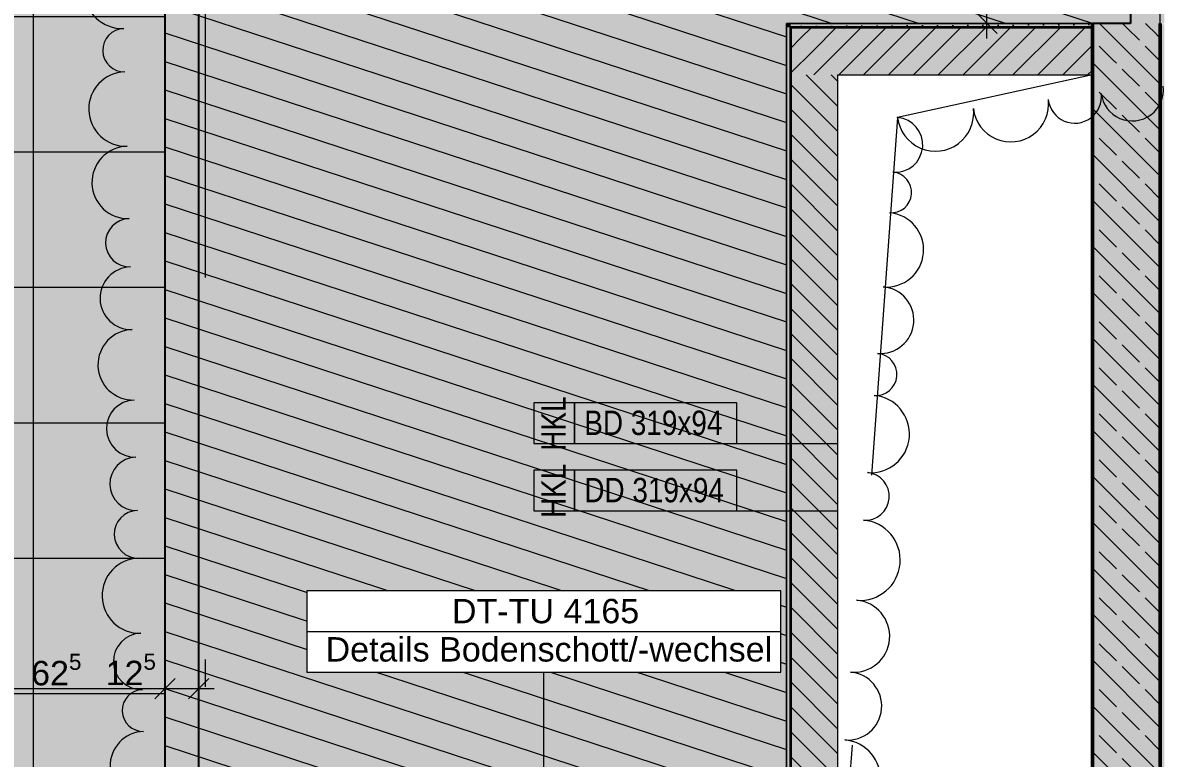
# Model space of a CAD drawing. Header units: metres. Extents: x -22.4 to 53.1, y 133.6 to 157.9.
# Drawn here: x -5.832 to -1.632, y 138.757 to 141.472 of the extents above; entities that cross this region are included whole.
import ezdxf

# ---------------------------------------------------------------- set-up
doc = ezdxf.new("R2010")
doc.units = ezdxf.units.M
doc.header["$MEASUREMENT"] = 0
for name, pattern in [('Punktlinie', [0.0035, 0, -0.0035]), ('Strichlinie', [0.004, 0.003, -0.001]), ('Strichpunktlinie', [0.006703, 0.003528, -0.001764, 0, -0.001411]), ('Wipeout_Contour', [1, 0, -1])]:
    doc.linetypes.add(name, pattern=pattern)
for name, color, linetype in [('00  Raster', 7, 'Continuous'), ('10  Wand Massiv', 7, 'Continuous'), ('10  Wand Massiv_Schnittschraffur', 7, 'Continuous'), ('20  Bodenspiegel + Einbauten', 7, 'Continuous'), ('20  Dach Aufbauten', 7, 'Continuous'), ('20  Wand Leichtbau', 7, 'Continuous'), ('20  Wand Leichtbau_Schnittschraffur', 7, 'Continuous'), ('40 Bemaßung 1_ 50 Bodenspiegel', 7, 'Continuous'), ('50  NUF - Raumstempel', 7, 'Continuous'), ('BAE-SUD-DD', 7, 'Continuous'), ('BAE-SUD-DD-Kernbohrzone', 7, 'Continuous'), ('BAE-SUD-Text', 7, 'Continuous'), ('Neubau_00  Indexwolken', 7, 'Continuous'), ('Neubau_20  Boden Aufbauten', 7, 'Continuous'), ('Neubau_20  Boden Aufbauten_Deckschraffur', 7, 'Continuous'), ('Neubau_20 Wand Leichtbau MIETERAUSBAU', 7, 'Continuous'), ('Neubau_20 Wand Leichtbau MIETERAUSBAU_Schnittschraffur', 7, 'Continuous')]:
    doc.layers.add(name, color=color, linetype=linetype)
doc.styles.add('ERSTELLTER_STIL_1', font='')
doc.styles.add('ERSTELLTER_STIL_2', font='')
doc.styles.get('ERSTELLTER_STIL_1').set_extended_font_data('Arial')
doc.styles.get('ERSTELLTER_STIL_2').set_extended_font_data('Arial Narrow')
pattern_1 = [(135, (-110.10794, 75.26466), (0.08485281, 0.08485281), []), (135, (-110.15037, 75.22224), (0.08485281, 0.08485281), [0.09, -0.03])]
pattern_2 = [(26.86749, (-110.107942, 75.264664), (-0.0112982155, 0.0223013526), [0, -0.025])]
pattern_3 = [(225, (-110.10794, 75.264664), (-0.04596194, 0.04596194), [])]

msp = doc.modelspace()

# ---------------------------------------------------------------- hatches: boundary and pattern name
at = {"layer": '10  Wand Massiv_Schnittschraffur', "linetype": 'Continuous', "lineweight": 0, "true_color": 0xffffff}
for points in [[(-3.0116, 141.4699), (-3.0116, 141.4549), (-2.9966, 141.4549)], [(-2.9966, 141.4699), (-3.0116, 141.4699), (-2.9966, 141.4549)], [(-2.9966, 141.4549), (-1.8816, 141.4549), (-1.8816, 141.4699), (-2.9966, 141.4699)], [(-1.8816, 141.4549), (-1.6375, 141.4549), (-1.6316, 141.4592), (-1.6316, 141.4699), (-1.8816, 141.4699)], [(-1.6316, 138.1049), (-1.6316, 141.4592), (-1.8816, 141.2799), (-1.8816, 138.1049)], [(-1.6166, 138.1049), (-1.6166, 141.4699), (-1.6316, 141.4592), (-1.6316, 138.1049)], [(-2.9966, 141.4549), (-3.0116, 141.4549), (-3.0116, 138.1049), (-2.9966, 138.1049)], [(-2.9966, 141.4549), (-2.9966, 141.2799), (-2.8216, 141.2799)], [(-2.8216, 141.4549), (-2.9966, 141.4549), (-2.8216, 141.2799)], [(-2.8216, 141.4549), (-2.8216, 141.2799), (-1.8816, 141.2799), (-1.8816, 141.4549)], [(-1.8816, 141.2799), (-1.6375, 141.4549), (-1.8816, 141.4549)], [(-2.8216, 141.2799), (-2.9966, 141.2799), (-2.9966, 138.1049), (-2.8216, 138.1049)]]:
    msp.add_hatch(color=7, dxfattribs=at).paths.add_polyline_path(points)
at = {"layer": '10  Wand Massiv_Schnittschraffur', "linetype": 'Continuous', "lineweight": 13, "true_color": 0x000100}
h = msp.add_hatch(dxfattribs=at)
h.set_pattern_fill('Gips_0001', color=98, style=0, pattern_type=2)
h.set_pattern_definition(pattern_2)
h.paths.add_polyline_path([(-3.0116, 141.4699), (-3.0116, 141.4549), (-2.9966, 141.4549)])
h = msp.add_hatch(dxfattribs=at)
h.set_pattern_fill('Gips_0001', color=98, style=0, pattern_type=2)
h.set_pattern_definition(pattern_2)
h.paths.add_polyline_path([(-2.9966, 141.4699), (-3.0116, 141.4699), (-2.9966, 141.4549)])
h = msp.add_hatch(dxfattribs=at)
h.set_pattern_fill('Gips_0001', color=98, style=0, pattern_type=2)
h.set_pattern_definition(pattern_2)
h.paths.add_polyline_path([(-2.9966, 141.4549), (-1.8816, 141.4549), (-1.8816, 141.4699), (-2.9966, 141.4699)])
h = msp.add_hatch(dxfattribs=at)
h.set_pattern_fill('Beton__Stahlbeton_0001', color=98, style=0, pattern_type=2)
h.set_pattern_definition(pattern_1)
h.paths.add_polyline_path([(-1.8816, 141.4549), (-1.6375, 141.4549), (-1.6316, 141.4592), (-1.6316, 141.4699), (-1.8816, 141.4699)])
h = msp.add_hatch(dxfattribs=at)
h.set_pattern_fill('Beton__Stahlbeton_0001', color=98, style=0, pattern_type=2)
h.set_pattern_definition(pattern_1)
h.paths.add_polyline_path([(-1.6316, 138.1049), (-1.6316, 141.4592), (-1.8816, 141.2799), (-1.8816, 138.1049)])
h = msp.add_hatch(dxfattribs=at)
h.set_pattern_fill('Gips_0001', color=98, style=0, pattern_type=2)
h.set_pattern_definition(pattern_2)
h.paths.add_polyline_path([(-1.6166, 138.1049), (-1.6166, 141.4699), (-1.6316, 141.4592), (-1.6316, 138.1049)])
h = msp.add_hatch(dxfattribs=at)
h.set_pattern_fill('Gips_0001', color=98, style=0, pattern_type=2)
h.set_pattern_definition(pattern_2)
h.paths.add_polyline_path([(-2.9966, 141.4549), (-3.0116, 141.4549), (-3.0116, 138.1049), (-2.9966, 138.1049)])
h = msp.add_hatch(dxfattribs=at)
h.set_pattern_fill('MW_Kalksandstein_0001', color=98, style=0, pattern_type=2)
h.set_pattern_definition(pattern_3)
h.paths.add_polyline_path([(-2.9966, 141.4549), (-2.9966, 141.2799), (-2.8216, 141.2799)])
h = msp.add_hatch(dxfattribs=at)
h.set_pattern_fill('MW_Kalksandstein_0001', color=98, style=0, pattern_type=2)
h.set_pattern_definition(pattern_3)
h.paths.add_polyline_path([(-2.8216, 141.4549), (-2.9966, 141.4549), (-2.8216, 141.2799)])
h = msp.add_hatch(dxfattribs=at)
h.set_pattern_fill('MW_Kalksandstein_0001', color=98, style=0, pattern_type=2)
h.set_pattern_definition(pattern_3)
h.paths.add_polyline_path([(-2.8216, 141.4549), (-2.8216, 141.2799), (-1.8816, 141.2799), (-1.8816, 141.4549)])
h = msp.add_hatch(dxfattribs=at)
h.set_pattern_fill('Beton__Stahlbeton_0001', color=98, style=0, pattern_type=2)
h.set_pattern_definition(pattern_1)
h.paths.add_polyline_path([(-1.8816, 141.2799), (-1.6375, 141.4549), (-1.8816, 141.4549)])
h = msp.add_hatch(dxfattribs=at)
h.set_pattern_fill('MW_Kalksandstein_0001', color=98, style=0, pattern_type=2)
h.set_pattern_definition([(315, (-110.10794, 75.264664), (0.04596194, 0.04596194), [])])
h.paths.add_polyline_path([(-2.8216, 141.2799), (-2.9966, 141.2799), (-2.9966, 138.1049), (-2.8216, 138.1049)])
at = {"layer": '20  Wand Leichtbau_Schnittschraffur', "linetype": 'Continuous', "lineweight": 18}
msp.add_hatch(color=9, dxfattribs=at).paths.add_polyline_path([(-1.7416, 143.8049), (-1.7416, 141.4699), (-1.6166, 141.4699), (-1.6166, 143.8049)])
at = {"layer": 'Neubau_20  Boden Aufbauten_Deckschraffur', "linetype": 'Continuous', "lineweight": 18, "true_color": 0xd5d5ff}
msp.add_hatch(color=254, dxfattribs=at).paths.add_polyline_path([(-1.7416, 144.1049), (-12.3691, 144.1049), (-12.3691, 143.8049), (-5.3066, 143.8049), (-5.3066, 138.0899), (-3.0116, 138.0899), (-3.0116, 141.4699), (-1.7416, 141.4699), (-1.7416, 143.6299)])
at = {"layer": 'Neubau_20  Boden Aufbauten_Deckschraffur', "linetype": 'Continuous', "lineweight": 0, "true_color": 0xffffff}
h = msp.add_hatch(dxfattribs=at)
h.set_pattern_fill('Holz_Schalung_liegend__1_A0', style=0, pattern_type=2)
h.set_pattern_definition([(341.86749, (-110.10794, 75.26466), (0.03112157, 0.09503393), [])])
h.paths.add_polyline_path([(-1.7416, 144.1049), (-12.3691, 144.1049), (-12.3691, 143.8049), (-5.3066, 143.8049), (-5.3066, 138.0899), (-3.0116, 138.0899), (-3.0116, 141.4699), (-1.7416, 141.4699), (-1.7416, 143.6299)])
msp.add_hatch(color=7, dxfattribs=at).paths.add_polyline_path([(-12.4315, 143.6799), (-12.4315, 137.9199), (-5.3066, 137.9199), (-5.3066, 143.6799)])
at = {"layer": 'Neubau_20  Boden Aufbauten_Deckschraffur', "linetype": 'Continuous', "lineweight": 18}
h = msp.add_hatch(dxfattribs=at)
h.set_pattern_fill('Verband__Quadrat__50x50__4D', color=6, style=0, pattern_type=2)
h.set_pattern_definition([(0, (-7.29265, 148.9955), (0, 0.5), []), (90, (-7.29265, 148.9955), (-0.5, 0), [])])
h.paths.add_polyline_path([(-12.4315, 143.6799), (-12.4315, 137.9199), (-5.3066, 137.9199), (-5.3066, 143.6799)])
at = {"layer": 'Neubau_20 Wand Leichtbau MIETERAUSBAU_Schnittschraffur', "linetype": 'Continuous', "lineweight": 18}
msp.add_hatch(color=9, dxfattribs=at).paths.add_polyline_path([(-5.3066, 143.6799), (-5.3066, 138.0899), (-5.1816, 138.0899), (-5.1816, 143.6799)])

# ---------------------------------------------------------------- linework, layer by layer
at = {"layer": '00  Raster', "color": 7, "linetype": 'Strichpunktlinie', "lineweight": 13, "ltscale": 1000}
for p, q in [((-5.1566, 133.7291), (-5.1566, 155.8833)), ((-1.6316, 133.7291), (-1.6316, 155.8899))]:
    msp.add_line(p, q, dxfattribs=at)
at = {"layer": '10  Wand Massiv', "color": 7, "linetype": 'Continuous', "lineweight": 50, "ltscale": 1000}
for p, q in [((-1.8816, 141.4549), (-1.8816, 141.4699)), ((-1.8816, 141.4549), (-1.8816, 141.4699)), ((-1.6316, 141.4592), (-1.6316, 141.4699)), ((-1.6316, 138.1049), (-1.6316, 141.4592)), ((-1.8816, 141.2799), (-1.8816, 141.4549)), ((-1.8816, 141.2799), (-1.8816, 141.4549))]:
    msp.add_line(p, q, dxfattribs=at)
at = {"layer": '10  Wand Massiv', "color": 7, "linetype": 'Continuous', "lineweight": 35, "ltscale": 1000}
for p, q in [((-2.9966, 141.4549), (-2.9966, 141.2799)), ((-2.8216, 141.4549), (-2.9966, 141.4549)), ((-2.9966, 141.4549), (-2.9966, 141.2799)), ((-1.8816, 141.4549), (-2.8216, 141.4549)), ((-2.9966, 141.2799), (-2.9966, 138.1049))]:
    msp.add_line(p, q, dxfattribs=at)
at = {"layer": '10  Wand Massiv', "color": 7, "linetype": 'Continuous', "lineweight": 13, "ltscale": 1000, "flags": 128}
for points in [[(-3.0116, 141.4699), (-3.0116, 141.4549)], [(-1.8816, 141.4699), (-3.0116, 141.4699)], [(-3.0116, 141.4549), (-3.0116, 138.1049)], [(-2.8216, 141.2799), (-1.8816, 141.2799)], [(-2.8216, 138.1049), (-2.8216, 141.2799)]]:
    msp.add_lwpolyline(points, dxfattribs=at)
at = {"layer": '10  Wand Massiv', "color": 7, "linetype": 'Continuous', "lineweight": 25, "ltscale": 1000, "flags": 128}
msp.add_lwpolyline([(-1.7416, 141.4699), (-1.8816, 141.4699)], dxfattribs=at)
at = {"layer": '10  Wand Massiv', "color": 7, "linetype": 'Continuous', "lineweight": 50, "ltscale": 1000, "flags": 128}
msp.add_lwpolyline([(-1.8816, 141.2799), (-1.8816, 138.1049)], dxfattribs=at)
at = {"layer": '20  Bodenspiegel + Einbauten', "color": 251, "linetype": 'Continuous', "lineweight": 18, "ltscale": 1000, "true_color": 0x5f5f5f}
msp.add_line((-3.9071, 138.2655), (-3.9071, 139.0748), dxfattribs=at)
at = {"layer": '20  Wand Leichtbau', "color": 7, "linetype": 'Continuous', "lineweight": 25, "ltscale": 1000, "flags": 128}
msp.add_lwpolyline([(-1.7416, 143.8049), (-1.7416, 141.4699)], dxfattribs=at)
at = {"layer": '40 Bemaßung 1_ 50 Bodenspiegel', "color": 7, "linetype": 'Continuous', "lineweight": 13, "ltscale": 1000}
for p, q in [((-2.2717, 141.4699), (-2.2717, 144.1049)), ((-2.3092, 141.5074), (-2.2342, 141.4324)), ((-2.2014, 141.4699), (-2.342, 141.4699)), ((-2.2717, 141.4137), (-2.2717, 141.4699)), ((-5.3066, 138.9442), (-5.3066, 139.0848)), ((-5.1816, 138.9442), (-5.1816, 139.0848)), ((-5.2691, 139.052), (-5.3441, 138.977)), ((-5.2191, 138.977), (-5.1441, 139.052)), ((-5.9316, 139.0145), (-5.3066, 139.0145)), ((-5.3066, 139.0145), (-5.1816, 139.0145)), ((-5.1816, 139.0145), (-5.1253, 139.0145))]:
    msp.add_line(p, q, dxfattribs=at)
at = {"layer": '50  NUF - Raumstempel', "color": 7, "linetype": 'Punktlinie', "lineweight": 13, "ltscale": 1000, "flags": 128}
msp.add_lwpolyline([(-18.9066, 137.869), (-18.9066, 150.382), (-9.7966, 150.382), (-9.7966, 152.8749), (3.7184, 152.8749), (3.7184, 152.6049), (3.5534, 152.6049), (3.5534, 152.1749), (3.7184, 152.1749), (3.7184, 146.3199), (3.5534, 146.3199), (3.5534, 145.8899), (3.7184, 145.8899), (3.7184, 145.7049), (-1.7166, 145.7049), (-1.7166, 141.4699), (-3.0116, 141.4699), (-3.0116, 138.1049), (-5.6066, 138.1049), (-5.6066, 137.869)], close=True, dxfattribs=at)
at = {"layer": 'BAE-SUD-DD', "color": 9, "linetype": 'Strichlinie', "lineweight": 18, "ltscale": 1000, "flags": 128}
for points in [[(-2.8216, 141.2799), (-1.8816, 141.2799), (-1.8816, 138.0899), (-2.8216, 138.0899)], [(-2.8216, 141.2799), (-1.8816, 141.2799), (-2.6013, 141.1226), (-2.8216, 138.0899)]]:
    msp.add_lwpolyline(points, close=True, dxfattribs=at)
at = {"layer": 'BAE-SUD-DD-Kernbohrzone', "color": 7, "linetype": 'Continuous', "lineweight": 25, "ltscale": 1000}
msp.add_line((-1.8799, 138.1045), (-1.8799, 140.5431), dxfattribs=at)
at = {"layer": 'BAE-SUD-Text', "color": 9, "linetype": 'Continuous', "lineweight": 18, "ltscale": 1000}
for p, q in [((-3.1948, 139.9187), (-2.8216, 139.9187)), ((-3.1948, 139.6702), (-2.8216, 139.6702))]:
    msp.add_line(p, q, dxfattribs=at)
at = {"layer": 'BAE-SUD-Text', "color": 9, "linetype": 'Continuous', "lineweight": 18, "ltscale": 1000, "flags": 128}
for points in [[(-3.7948, 139.9187), (-3.7948, 140.0687), (-3.9448, 140.0687), (-3.9448, 139.9187)], [(-3.1948, 139.9187), (-3.1948, 140.0687), (-3.7948, 140.0687), (-3.7948, 139.9187)], [(-3.7948, 139.6702), (-3.7948, 139.8202), (-3.9448, 139.8202), (-3.9448, 139.6702)], [(-3.1948, 139.6702), (-3.1948, 139.8202), (-3.7948, 139.8202), (-3.7948, 139.6702)]]:
    msp.add_lwpolyline(points, close=True, dxfattribs=at)
at = {"layer": 'Neubau_00  Indexwolken', "color": 1, "linetype": 'Continuous', "lineweight": 13, "ltscale": 1000}
for centre, radius, start, end in [((-5.4628, 141.5936), 0.1428, 91.6217, 271.6217), ((-5.4565, 141.371), 0.0799, 91.6217, 271.6217), ((-5.4504, 141.1537), 0.1375, 91.6217, 271.6217), ((-1.9471, 141.2), 0.0984, 186.7484, 6.7484), ((-1.7351, 141.2251), 0.1151, 186.7484, 6.7484), ((-2.1831, 141.1721), 0.1393, 186.7484, 6.7484), ((-2.6098, 141.0216), 0.1014, 265.1495, 85.1495), ((-2.4613, 141.1392), 0.1409, 186.7484, 6.7484), ((-5.4427, 140.8828), 0.1335, 91.6217, 271.6217), ((-2.6248, 140.8458), 0.075, 265.1495, 85.1495), ((-5.4364, 140.6602), 0.0893, 91.6217, 271.6217), ((-2.6427, 140.6341), 0.1374, 265.1495, 85.1495), ((-5.4306, 140.4553), 0.1157, 91.6217, 271.6217), ((-2.6647, 140.3745), 0.1232, 265.1495, 85.1495), ((-5.4237, 140.2096), 0.1302, 91.6217, 271.6217), ((-2.6818, 140.1742), 0.0779, 265.1495, 85.1495), ((-5.417, 139.9741), 0.1054, 91.6217, 271.6217), ((-2.7004, 139.9541), 0.143, 265.1495, 85.1495), ((-5.4112, 139.7702), 0.0986, 91.6217, 271.6217), ((-2.72, 139.7239), 0.088, 265.1495, 85.1495), ((-5.4059, 139.584), 0.0878, 91.6217, 271.6217), ((-2.7399, 139.4884), 0.1484, 265.1495, 85.1495), ((-5.3995, 139.3574), 0.1389, 91.6217, 271.6217), ((-2.7638, 139.2077), 0.1332, 265.1495, 85.1495), ((-5.3927, 139.1144), 0.1042, 91.6217, 271.6217), ((-2.7856, 138.9499), 0.1255, 265.1495, 85.1495), ((-5.3875, 138.9332), 0.077, 91.6217, 271.6217), ((-5.3817, 138.7289), 0.1274, 91.6217, 271.6217), ((-2.8084, 138.6819), 0.1435, 265.1495, 85.1495)]:
    msp.add_arc(centre, radius, start, end, dxfattribs=at)
msp.add_point((-2.6013, 141.1226), dxfattribs=at)
at = {"layer": 'Neubau_20  Boden Aufbauten', "color": 7, "linetype": 'Continuous', "lineweight": 13, "ltscale": 1000, "flags": 128}
for points in [[(-1.7416, 144.1049), (-12.3691, 144.1049), (-12.3691, 143.8049), (-5.3066, 143.8049), (-5.3066, 138.0899), (-3.0116, 138.0899), (-3.0116, 141.4699), (-1.7416, 141.4699), (-1.7416, 143.6299)], [(-12.4315, 143.6799), (-12.4315, 137.9199), (-5.3066, 137.9199), (-5.3066, 143.6799)]]:
    msp.add_lwpolyline(points, close=True, dxfattribs=at)
at = {"layer": 'Neubau_20 Wand Leichtbau MIETERAUSBAU', "color": 7, "linetype": 'Continuous', "lineweight": 25, "ltscale": 1000, "flags": 128}
for points in [[(-5.3066, 143.6799), (-5.3066, 138.0899)], [(-5.1816, 138.0899), (-5.1816, 143.6799)]]:
    msp.add_lwpolyline(points, dxfattribs=at)

# ---------------------------------------------------------------- texts
at = {"layer": '20  Dach Aufbauten', "color": 9, "linetype": 'Continuous', "lineweight": 18, "char_height": 0.09, "attachment_point": 4, "style": 'ERSTELLTER_STIL_2'}
for s, insert, rotation in [('\\A1;{\\pql;\\fArial Narrow|b0|i0|c0|p38;HKL}', (-3.8716, 139.8924), 90), ('\\A1;{\\pql;\\fArial Narrow|b0|i0|c0|p38;BD 319x94}', (-3.7583, 139.9949), 0), ('\\A1;{\\pql;\\fArial Narrow|b0|i0|c0|p38;HKL}', (-3.8716, 139.644), 90), ('\\A1;{\\pql;\\fArial Narrow|b0|i0|c0|p38;DD 319x94}', (-3.7582, 139.7465), 0)]:
    msp.add_mtext(s, dxfattribs=dict(at, insert=insert, rotation=rotation))
at = {"layer": '40 Bemaßung 1_ 50 Bodenspiegel', "color": 7, "linetype": 'Continuous', "lineweight": 13, "char_height": 0.09, "attachment_point": 7, "rotation": 360, "style": 'ERSTELLTER_STIL_1'}
for s, insert in [('\\A1;{\\pql;\\fArial|b0|i0|c0|p38;62\\fArial|b0|i0|c0|p38;\\A1{\\H.66x;\\S5^  ;}}', (-5.8007, 139.0002)), ('\\A1;{\\pql;\\fArial|b0|i0|c0|p38;12\\fArial|b0|i0|c0|p38;\\A1{\\H.66x;\\S5^  ;}}', (-5.5257, 139.0007))]:
    msp.add_mtext(s, dxfattribs=dict(at, insert=insert))

# ---------------------------------------------------------------- next in the draw order: wipeouts: each hides what was drawn before it
at = {"color": 254, "linetype": 'Wipeout_Contour', "lineweight": 0, "ltscale": 557.133351}
msp.add_wipeout([(-3.0321, 139.3748), (-4.7821, 139.3748), (-4.7821, 139.0748), (-3.0321, 139.0748)], dxfattribs=at).dxf.layer = '20  Bodenspiegel + Einbauten'

# ---------------------------------------------------------------- next in the draw order: linework, layer by layer
at = {"layer": '20  Bodenspiegel + Einbauten', "color": 251, "linetype": 'Continuous', "lineweight": 18, "ltscale": 1000, "true_color": 0x5f5f5f}
msp.add_line((-4.7821, 139.2248), (-3.0321, 139.2248), dxfattribs=at)
at = {"layer": '20  Bodenspiegel + Einbauten', "color": 251, "linetype": 'Continuous', "lineweight": 18, "ltscale": 1000, "true_color": 0x5f5f5f, "flags": 128}
msp.add_lwpolyline([(-3.0321, 139.3748), (-4.7821, 139.3748), (-4.7821, 139.0748), (-3.0321, 139.0748)], close=True, dxfattribs=at)

# ---------------------------------------------------------------- next in the draw order: texts
at = {"layer": '20  Bodenspiegel + Einbauten', "color": 251, "linetype": 'Continuous', "lineweight": 18, "true_color": 0x5f5f5f, "char_height": 0.09, "style": 'ERSTELLTER_STIL_1'}
for s, insert, attachment_point in [('\\A1;{\\pql;\\fArial|b0|i0|c0|p38;DT-TU 4165}', (-4.247, 139.2542), 7), ('\\A1;{\\pql;\\fArial|b0|i0|c0|p38;Details Bodenschott/-wechsel}', (-4.7135, 139.2042), 1)]:
    msp.add_mtext(s, dxfattribs=dict(at, insert=insert, attachment_point=attachment_point))

doc.saveas('drawing.dxf')
